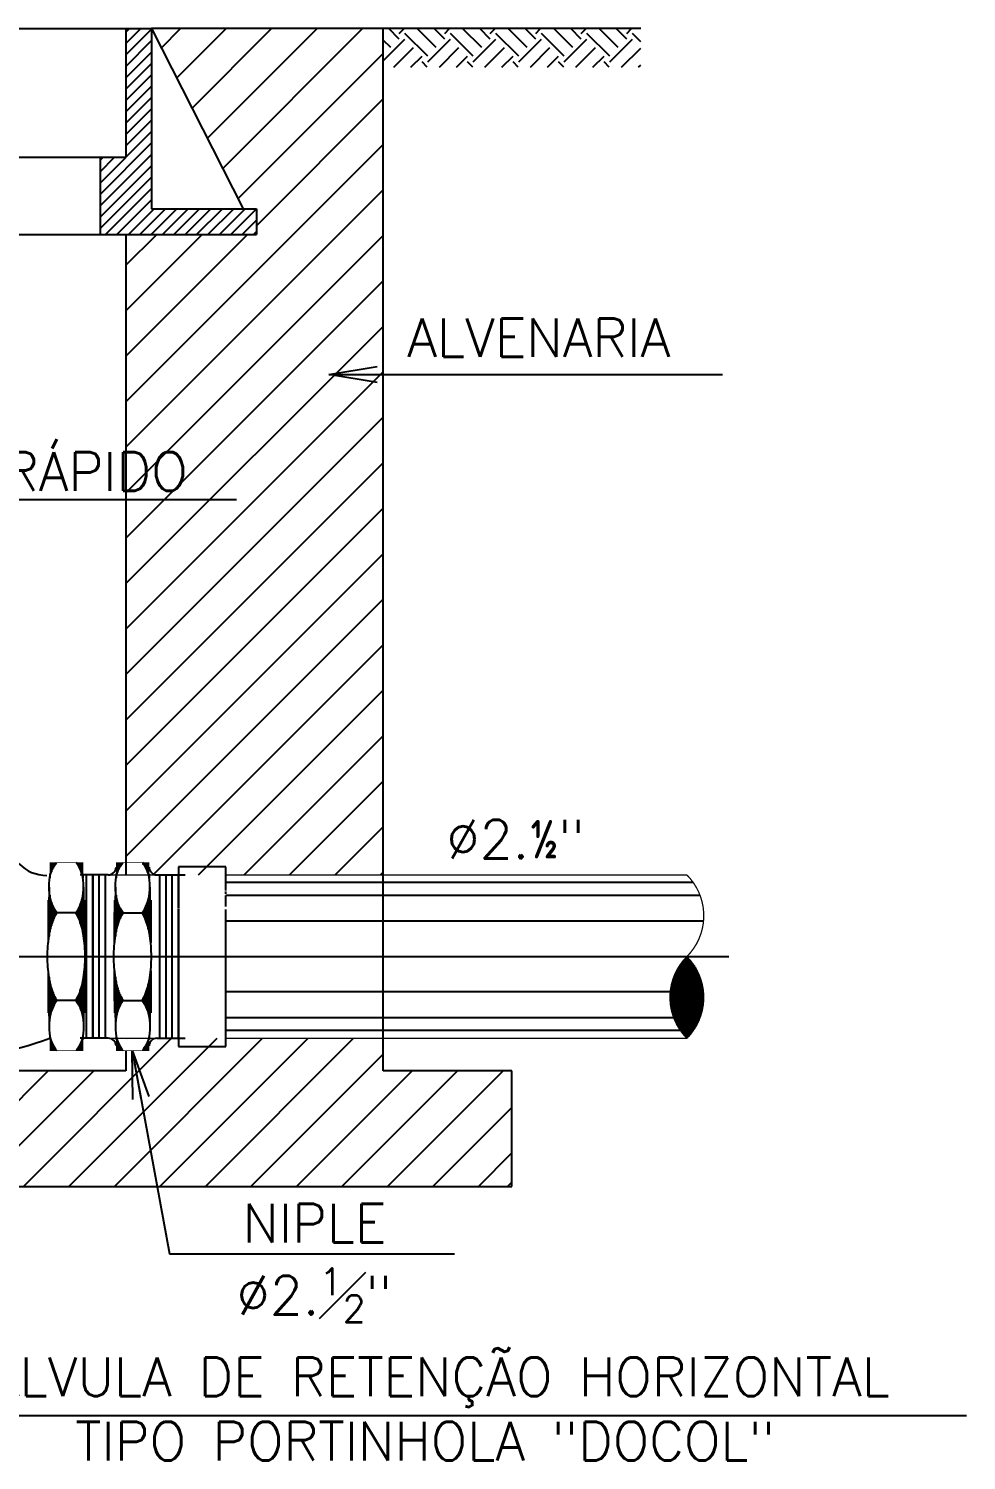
# Model space of a CAD drawing. Header units: millimetres. Extents: x 0 to 114, y 0 to 82.
# Drawn here: x 8.22 to 12.11, y 68.26 to 74.2 of the extents above; entities that cross this region are included whole.
import ezdxf
from ezdxf.enums import TextEntityAlignment as Align

# ---------------------------------------------------------------- set-up
doc = ezdxf.new("R2010")
doc.units = ezdxf.units.MM
doc.layers.add('INC-DETALHES', color=7, linetype='Continuous')
doc.layers.add('INC-DETALHES-TXT', color=7, linetype='Continuous')
doc.styles.add('60-50', font='romans.shx', dxfattribs={"height": 0.08})
doc.styles.add('60-75', font='romans.shx', dxfattribs={"height": 0.12})
doc.dimstyles.new('SETAS50', dxfattribs={"dimtxt": 0.08, "dimasz": 0.1, "dimexe": 0.15, "dimexo": 0, "dimgap": 0.1, "dimtad": 1, "dimzin": 10, "dimdsep": 46, "dimtxsty": '60-50', "dimblk1": 'OPEN', "dimblk2": 'OPEN', "dimsah": 1, "dimcen": 0, "dimclrd": 8, "dimclre": 8, "dimclrt": 7, "dimadec": 0, "dimazin": 0, "dimtfac": 1, "dimtix": 1, "dimtmove": 2, "dimatfit": 3, "dimldrblk": 'OPEN', "dimfxl": 0.15, "dimtolj": 1, "dimtzin": 6, "dimarcsym": 0})

# ---------------------------------------------------------------- blocks, each defined once
blk = doc.blocks.new('_OPEN')
at = {"color": 0, "linetype": 'ByBlock'}
for p, q in [((-1, 0.167), (0, 0)), ((0, 0), (-1, -0.167)), ((0, 0), (-1, 0))]:
    blk.add_line(p, q, dxfattribs=at)
blk = doc.blocks.new('*X73')
at = {"color": 0}
for p, q in [((267.87, 169.15), (267.9, 169.15)), ((267.87, 169.09), (268.01, 169.09)), ((267.87, 169.02), (268.1, 169.02)), ((271.6, 169.02), (272.21, 169.02)), ((271.7, 169.09), (272.09, 169.09)), ((271.78, 169.15), (271.98, 169.15)), ((271.86, 169.21), (271.88, 169.21)), ((278.53, 169.02), (279.14, 169.02)), ((278.65, 169.09), (279.04, 169.09)), ((278.76, 169.15), (278.95, 169.15)), ((278.86, 169.21), (278.88, 169.21)), ((282.63, 169.02), (282.87, 169.02)), ((282.73, 169.09), (282.87, 169.09)), ((282.83, 169.15), (282.87, 169.15)), ((267.87, 168.96), (268.21, 168.96)), ((267.87, 168.9), (268.32, 168.9)), ((267.87, 168.84), (268.45, 168.84)), ((267.87, 168.77), (268.6, 168.77)), ((267.87, 168.71), (268.76, 168.71)), ((268.76, 168.65), (269.08, 168.65)), ((269.82, 168.59), (273.74, 168.59)), ((270.48, 168.65), (273.38, 168.65)), ((270.81, 168.71), (273.11, 168.71)), ((270.87, 168.52), (274.23, 168.52)), ((271.03, 168.77), (272.88, 168.77)), ((271.21, 168.84), (272.68, 168.84)), ((271.36, 168.9), (272.5, 168.9)), ((271.48, 168.96), (272.35, 168.96)), ((276.51, 168.52), (279.86, 168.52)), ((277, 168.59), (280.92, 168.59)), ((277.35, 168.65), (280.25, 168.65)), ((277.62, 168.71), (279.93, 168.71)), ((277.85, 168.77), (279.7, 168.77)), ((278.05, 168.84), (279.53, 168.84)), ((278.23, 168.9), (279.38, 168.9)), ((278.39, 168.96), (279.25, 168.96)), ((281.65, 168.65), (281.97, 168.65)), ((281.97, 168.71), (282.87, 168.71)), ((282.14, 168.77), (282.87, 168.77)), ((282.28, 168.84), (282.87, 168.84)), ((282.41, 168.9), (282.87, 168.9)), ((282.53, 168.96), (282.87, 168.96))]:
    blk.add_line(p, q, dxfattribs=at)
blk = doc.blocks.new('*X75')
at = {"color": 0}
for p, q in [((243.828, 143.031), (244.073, 143.031)), ((243.883, 143.094), (244.018, 143.094)), ((243.943, 143.156), (243.958, 143.156)), ((243.478, 142.469), (244.423, 142.469)), ((243.506, 142.531), (244.395, 142.531)), ((243.537, 142.594), (244.364, 142.594)), ((243.57, 142.656), (244.331, 142.656)), ((243.605, 142.719), (244.296, 142.719)), ((243.644, 142.781), (244.258, 142.781)), ((243.685, 142.844), (244.216, 142.844)), ((243.729, 142.906), (244.172, 142.906)), ((243.777, 142.969), (244.124, 142.969)), ((243.317, 141.906), (244.584, 141.906)), ((243.327, 141.969), (244.574, 141.969)), ((243.339, 142.031), (244.562, 142.031)), ((243.353, 142.094), (244.548, 142.094)), ((243.369, 142.156), (244.532, 142.156)), ((243.387, 142.219), (244.514, 142.219)), ((243.406, 142.281), (244.495, 142.281)), ((243.428, 142.344), (244.473, 142.344)), ((243.452, 142.406), (244.449, 142.406)), ((243.293, 141.594), (244.608, 141.594)), ((243.293, 141.531), (244.608, 141.531)), ((243.294, 141.656), (244.607, 141.656)), ((243.296, 141.469), (244.606, 141.469)), ((243.297, 141.719), (244.604, 141.719)), ((243.299, 141.406), (244.602, 141.406)), ((243.302, 141.781), (244.599, 141.781)), ((243.305, 141.344), (244.596, 141.344)), ((243.309, 141.844), (244.592, 141.844)), ((243.312, 141.281), (244.589, 141.281)), ((243.322, 141.219), (244.579, 141.219)), ((243.333, 141.156), (244.568, 141.156)), ((243.346, 141.094), (244.556, 141.094)), ((243.36, 141.031), (244.541, 141.031)), ((243.377, 140.969), (244.524, 140.969)), ((243.395, 140.906), (244.506, 140.906)), ((243.416, 140.844), (244.485, 140.844)), ((243.439, 140.781), (244.462, 140.781)), ((243.463, 140.719), (244.438, 140.719)), ((243.49, 140.656), (244.411, 140.656)), ((243.52, 140.594), (244.382, 140.594)), ((243.551, 140.531), (244.35, 140.531)), ((243.585, 140.469), (244.316, 140.469)), ((243.622, 140.406), (244.279, 140.406)), ((243.662, 140.344), (244.239, 140.344)), ((243.704, 140.281), (244.197, 140.281)), ((243.75, 140.219), (244.151, 140.219)), ((243.799, 140.156), (244.102, 140.156)), ((243.852, 140.094), (244.049, 140.094)), ((243.909, 140.031), (243.992, 140.031))]:
    blk.add_line(p, q, dxfattribs=at)
blk = doc.blocks.new('*X76')
at = {"color": 0}
for p, q in [((239.2, 228.97), (238.38, 229.79)), ((239.2, 229.41), (239.58, 229.79)), ((241.41, 227.64), (239.64, 229.41)), ((242.07, 228.31), (240.59, 229.79)), ((242.73, 228.97), (241.92, 229.79)), ((242.73, 229.41), (243.11, 229.79)), ((244.94, 227.64), (243.18, 229.41)), ((245.61, 228.31), (244.12, 229.79)), ((246.27, 228.97), (245.45, 229.79)), ((246.27, 229.41), (246.65, 229.79)), ((248.48, 227.64), (246.71, 229.41)), ((249.14, 228.31), (247.66, 229.79)), ((249.81, 228.97), (248.99, 229.79)), ((249.81, 229.41), (250.18, 229.79)), ((252.02, 227.64), (250.25, 229.41)), ((252.68, 228.31), (251.2, 229.79)), ((253.34, 228.97), (252.52, 229.79)), ((253.34, 229.41), (253.72, 229.79)), ((255.55, 227.64), (253.78, 229.41)), ((256.21, 228.31), (254.73, 229.79)), ((256.88, 228.97), (256.06, 229.79)), ((256.88, 229.41), (257.25, 229.79)), ((257.96, 228.77), (257.32, 229.41)), ((237.96, 227.29), (239.64, 228.97)), ((238.54, 228.31), (237.96, 228.89)), ((238.79, 226.79), (240.3, 228.31)), ((241.41, 227.2), (243.18, 228.97)), ((242.32, 226.79), (243.84, 228.31)), ((244.94, 227.2), (246.71, 228.97)), ((245.86, 226.79), (247.37, 228.31)), ((248.48, 227.2), (250.25, 228.97)), ((249.39, 226.79), (250.91, 228.31)), ((252.02, 227.2), (253.78, 228.97)), ((252.93, 226.79), (254.45, 228.31)), ((255.55, 227.2), (257.32, 228.97)), ((256.46, 226.79), (257.96, 228.28)), ((240.11, 226.79), (240.97, 227.64)), ((241.38, 226.79), (240.97, 227.2)), ((243.65, 226.79), (244.5, 227.64)), ((244.92, 226.79), (244.5, 227.2)), ((247.18, 226.79), (248.04, 227.64)), ((248.45, 226.79), (248.04, 227.2)), ((250.72, 226.79), (251.57, 227.64)), ((251.99, 226.79), (251.57, 227.2)), ((254.25, 226.79), (255.11, 227.64)), ((255.52, 226.79), (255.11, 227.2)), ((257.79, 226.79), (257.96, 226.96))]:
    blk.add_line(p, q, dxfattribs=at)
blk = doc.blocks.new('A$C67737C06')
at = {"layer": 'INC-DETALHES'}
h = blk.add_hatch(dxfattribs=at)
h.set_pattern_fill('ANSI31', color=252, scale=0.533333, style=0)
h.set_pattern_definition([(45, (-50.323346, -29.72032), (-0.04714045, 0.04714045), [])])
h.paths.add_polyline_path([(0.2667, 0.24), (0.0042, 0.24), (0, 0.2358), (0, 0), (1.0667, 0), (1.0667, 0.24), (0.8, 0.24), (0.8, 1.9733), (0.5297, 1.9733), (0.5297, 2.0267), (0.5568, 2.0267), (0.7467, 2.4), (0.2667, 2.4)])
h.paths.add_polyline_path([(4, 0.6459), (4.5333, 0.6459), (4.5333, 2.4), (4.0533, 2.4), (4.2432, 2.0267), (4.2703, 2.0267), (4.2703, 1.9733), (4, 1.9733)])
h.paths.add_polyline_path([(4, 0.3073), (4, 0.24), (3.7333, 0.24), (3.7333, 0), (4.7907, 0), (4.8, 0.0093), (4.8, 0.24), (4.5333, 0.24), (4.5333, 0.3073)])
at = {"layer": 'INC-DETALHES', "linetype": 'Continuous'}
h = blk.add_hatch(dxfattribs=at)
h.set_pattern_fill('ANSI31', color=252, scale=0.133333, style=0)
h.set_pattern_definition([(45, (-58.988984, -474.847866), (-0.011785113, 0.011785113), [])])
h.paths.add_polyline_path([(0.8533, 2.1333), (0.8, 2.1333), (0.8, 2.4), (0.7467, 2.4), (0.7467, 2.0267), (0.5297, 2.0267), (0.5297, 1.9733), (0.8533, 1.9733)])
h.paths.add_polyline_path([(3.9467, 2.1333), (3.9467, 1.9733), (4.2703, 1.9733), (4.2703, 2.0267), (4.0533, 2.0267), (4.0533, 2.4), (4, 2.4), (4, 2.1333)])
at = {"layer": 'INC-DETALHES', "color": 254}
for p, q in [((1.1373, 2.4), (4, 2.4)), ((4, 2.4), (4, 2.1333)), ((1.1373, 2.1333), (3.9467, 2.1333)), ((3.9467, 2.1333), (4, 2.1333)), ((0.8533, 1.9733), (3.9467, 1.9733)), ((4.2074, 0.6629), (4.1092, 0.6629)), ((4.1092, 0.6629), (4.1092, 0.5763)), ((4.2074, 0.6208), (4.2074, 0.6629)), ((3.9186, 0.3073), (3.9186, 0.6459)), ((4.1092, 0.5763), (4.1092, 0.6459)), ((4.2074, 0.6135), (4.2074, 0.6195)), ((4.2074, 0.6069), (4.2074, 0.6116)), ((4.2074, 0.5802), (4.2074, 0.6035)), ((3.896, 0.5676), (3.8572, 0.5676)), ((3.9945, 0.5676), (4.0333, 0.5676)), ((4.1092, 0.575), (4.1092, 0.2903)), ((4.2074, 0.4766), (4.2074, 0.5742)), ((4.2074, 0.2903), (4.2074, 0.4766)), ((3.896, 0.3856), (3.8572, 0.3856)), ((3.9945, 0.3856), (4.0333, 0.3856)), ((4.1092, 0.2903), (4.2074, 0.2903))]:
    blk.add_line(p, q, dxfattribs=at)
at = {"layer": 'INC-DETALHES', "color": 255}
for p, q in [((4, 2.4), (4.0533, 2.4)), ((4.0533, 2.4), (4.0533, 2.0267)), ((4.5333, 2.4), (4.0533, 2.4)), ((4.5333, 0.24), (4.5333, 2.4)), ((3.9467, 2.1333), (3.9467, 1.9733)), ((4.0533, 2.0267), (4.2703, 2.0267)), ((4.2703, 2.0267), (4.2703, 1.9733)), ((3.9467, 1.9733), (4.2703, 1.9733)), ((4, 0.2816), (4, 0.24)), ((4, 0.24), (3.7333, 0.24)), ((4.8, 0.24), (4.5333, 0.24)), ((4.8, 0), (4.8, 0.24)), ((3.7333, 0), (4.8, 0))]:
    blk.add_line(p, q, dxfattribs=at)
at = {"layer": 'INC-DETALHES', "color": 252}
for p, q in [((4.0533, 2.4), (4.2432, 2.0267)), ((3.9316, 0.6459), (3.9316, 0.3073)), ((3.9316, 0.3073), (3.9316, 0.6459)), ((3.9446, 0.3073), (3.9446, 0.6459)), ((3.9446, 0.3073), (3.9446, 0.6459)), ((3.9576, 0.3073), (3.9576, 0.6459)), ((3.9576, 0.3073), (3.9576, 0.6459)), ((4.0702, 0.3073), (4.0702, 0.6459)), ((4.0832, 0.3073), (4.0832, 0.6459)), ((4.0962, 0.3073), (4.0962, 0.6459)), ((5.1758, 0.6299), (4.2074, 0.6299)), ((5.1898, 0.6033), (4.2074, 0.6033)), ((5.1969, 0.5499), (4.2074, 0.5499)), ((3.063, 0.4766), (5.2493, 0.4766)), ((5.1279, 0.4033), (4.2074, 0.4033)), ((5.1349, 0.3499), (4.2074, 0.3499)), ((5.149, 0.3233), (4.2074, 0.3233))]:
    blk.add_line(p, q, dxfattribs=at)
at = {"layer": 'INC-DETALHES', "color": 252, "linetype": 'Continuous'}
blk.add_line((5.0667, 2.4), (4.5333, 2.4), dxfattribs=at)
at = {"layer": 'INC-DETALHES', "color": 9}
for p, q in [((3.9635, 0.6459), (3.9053, 0.6459)), ((4.0642, 0.6459), (4.1225, 0.6459)), ((4.1092, 0.3073), (4.1092, 0.575)), ((3.9635, 0.3073), (3.9053, 0.3073)), ((4.0642, 0.3073), (4.1225, 0.3073))]:
    blk.add_line(p, q, dxfattribs=at)
at = {"layer": 'INC-DETALHES', "color": 7}
blk.add_line((4.7907, 0), (4.8, 0.0093), dxfattribs=at)
at = {"layer": 'INC-DETALHES', "color": 255}
blk.add_lwpolyline([(4, 1.9733), (4, 0.6459)], dxfattribs=at)
at = {"layer": 'INC-DETALHES', "color": 254, "const_width": 0.0013}
for points in [[(3.8438, 0.2817), (3.8972, 0.2817), (3.9095, 0.2817), (3.9156, 0.3856), (3.9156, 0.5676), (3.9095, 0.6715), (3.8972, 0.6715), (3.8438, 0.6715), (3.8376, 0.5676), (3.8376, 0.3856)], [(4.0467, 0.2817), (3.9933, 0.2817), (3.9811, 0.2817), (3.9749, 0.3856), (3.9749, 0.5676), (3.9811, 0.6715), (3.9933, 0.6715), (4.0467, 0.6715), (4.0529, 0.5676), (4.0529, 0.3856)]]:
    blk.add_lwpolyline(points, close=True, dxfattribs=at)
at = {"layer": 'INC-DETALHES', "color": 254}
for points in [[(3.8572, 0.5676, -0.053785), (3.8514, 0.5758, -0.06964), (3.8439, 0.5956, -0.055863), (3.841, 0.6218, -0.055863), (3.8439, 0.648, -0.066816), (3.8537, 0.6677, -0.023725), (3.856, 0.6715, -0.163309)], [(3.896, 0.5676, 0.053785), (3.9018, 0.5758, 0.06964), (3.9093, 0.5956, 0.055863), (3.9122, 0.6218, 0.055863), (3.9093, 0.648, 0.066816), (3.8996, 0.6677, 0.023725), (3.8972, 0.6715, 0.163309)], [(3.9945, 0.5676, -0.053785), (3.9887, 0.5758, -0.06964), (3.9812, 0.5956, -0.055863), (3.9783, 0.6218, -0.055863), (3.9812, 0.648, -0.066816), (3.991, 0.6677, -0.023725), (3.9933, 0.6715, -0.163309)], [(4.0333, 0.5676, 0.053785), (4.0391, 0.5758, 0.06964), (4.0466, 0.5956, 0.055863), (4.0495, 0.6218, 0.055863), (4.0466, 0.648, 0.066816), (4.0368, 0.6677, 0.023725), (4.0345, 0.6715, 0.163309)], [(3.8572, 0.3856, -0.05691), (3.8491, 0.4018, -0.050451), (3.8409, 0.4334, -0.037894), (3.8376, 0.4766, -0.037894), (3.8409, 0.5198, -0.050451), (3.8491, 0.5514, -0.05691), (3.8572, 0.5676, -0.214088)], [(3.896, 0.3856, 0.05691), (3.9042, 0.4018, 0.050451), (3.9123, 0.4334, 0.037894), (3.9156, 0.4766, 0.037894), (3.9123, 0.5198, 0.050451), (3.9042, 0.5514, 0.05691), (3.896, 0.5676, 0.214088)], [(3.9945, 0.3856, -0.05691), (3.9863, 0.4018, -0.050451), (3.9782, 0.4334, -0.037894), (3.9749, 0.4766, -0.037894), (3.9782, 0.5198, -0.050451), (3.9863, 0.5514, -0.05691), (3.9945, 0.5676, -0.214088)], [(4.0333, 0.3856, 0.05691), (4.0415, 0.4018, 0.050451), (4.0496, 0.4334, 0.037894), (4.0529, 0.4766, 0.037894), (4.0496, 0.5198, 0.050451), (4.0415, 0.5514, 0.05691), (4.0333, 0.5676, 0.214088)], [(3.8572, 0.3856, 0.053785), (3.8514, 0.3774, 0.06964), (3.8439, 0.3576, 0.055863), (3.841, 0.3314, 0.055863), (3.8439, 0.3052, 0.066816), (3.8537, 0.2855, 0.023725), (3.856, 0.2817, 0.163309)], [(3.896, 0.3856, -0.053785), (3.9018, 0.3774, -0.06964), (3.9093, 0.3576, -0.055863), (3.9122, 0.3314, -0.055863), (3.9093, 0.3052, -0.066816), (3.8996, 0.2855, -0.023725), (3.8972, 0.2817, -0.163309)], [(3.9945, 0.3856, 0.053785), (3.9887, 0.3774, 0.06964), (3.9812, 0.3576, 0.055863), (3.9783, 0.3314, 0.055863), (3.9812, 0.3052, 0.066816), (3.991, 0.2855, 0.023725), (3.9933, 0.2817, 0.163309)], [(4.0333, 0.3856, -0.053785), (4.0391, 0.3774, -0.06964), (4.0466, 0.3576, -0.055863), (4.0495, 0.3314, -0.055863), (4.0466, 0.3052, -0.066816), (4.0368, 0.2855, -0.023725), (4.0345, 0.2817, -0.163309)]]:
    blk.add_lwpolyline(points, format="xyb", dxfattribs=at)
at = {"layer": 'INC-DETALHES', "color": 254, "const_width": 0.00267}
for points in [[(3.911, 0.6459), (4.1092, 0.6459)], [(4.1092, 0.3073), (3.911, 0.3073)]]:
    blk.add_lwpolyline(points, dxfattribs=at)
for points in [[(4.2074, 0.6459), (5.1624, 0.6459, -0.414214), (5.1624, 0.4766, 0.414214), (5.1624, 0.3073), (4.2074, 0.3073)], [(5.1624, 0.3073, 0.414214), (5.1624, 0.4766)]]:
    blk.add_lwpolyline(points, format="xyb", dxfattribs=at)
at = {"layer": 'INC-DETALHES', "color": 254}
for centre, radius, start, end in [((3.8358, 0.7249), 0.08, 180, 270), ((3.5917, 0.9841), 0.7214, 250.3223, 290.3223)]:
    blk.add_arc(centre, radius, start, end, dxfattribs=at)
at = {"layer": 'INC-DETALHES', "color": 9}
for centre, start, end in [((3.9635, 0.6619), 270, 0), ((4.0642, 0.6619), 180, 270), ((3.9635, 0.2913), 0, 90), ((4.0642, 0.2913), 90, 180)]:
    blk.add_arc(centre, 0.016, start, end, dxfattribs=at)
at = {"layer": 'INC-DETALHES', "color": 252, "linetype": 'Continuous', "xscale": 0.0266666666501098, "yscale": 0.0266666666501098, "zscale": 0.0266666666501098}
blk.add_blockref('*X76', (-1.8122, -3.7277), dxfattribs=at)
at = {"layer": 'INC-DETALHES', "color": 254, "yscale": 0.0259922517670526}
for p, xscale, zscale, rotation in [((-0.5411, 7.634), 0.0259922517670526, 0.0259922517670526, 270), ((8.2944, 7.634), -0.0259922517670526, 0.0259922519993527, 90), ((-0.4038, 7.634), 0.0259922517670526, 0.0259922517670526, 270), ((8.4316, 7.634), -0.0259922517670526, 0.0259922519993527, 90)]:
    blk.add_blockref('*X73', p, dxfattribs=dict(at, xscale=xscale, zscale=zscale, rotation=rotation))
at = {"layer": 'INC-DETALHES', "color": 252, "xscale": 0.0533333333002197, "yscale": 0.0533333333002197, "zscale": 0.0533333333002197}
blk.add_blockref('*X75', (-7.8477, -7.1584), dxfattribs=at)
at = {"layer": 'INC-DETALHES-TXT', "style": '60-75'}
for s, p in [('ALVENARIA', (4.583, 1.7194)), ('%%C2.½"', (4.6643, 0.68, -35.0585))]:
    blk.add_text(s, height=0.08, dxfattribs=at).set_placement(p)
blk.add_text('JUNTA ENGATE RÁPIDO', height=0.08, dxfattribs=at).set_placement((3.5246, 1.4955), align=Align.MIDDLE)
at = {"layer": 'INC-DETALHES-TXT', "ltscale": 0.125, "insert": (4.3906, -0.0359), "char_height": 0.08, "width": 0.597385, "attachment_point": 2, "style": '60-75'}
blk.add_mtext('\\A1;NIPLE %%C2.{\\H0.7x;\\S1#2;}"', dxfattribs=at)
at = {"layer": 'INC-DETALHES-TXT', "insert": (4.6199, -0.3542), "char_height": 0.08, "width": 2.230754, "attachment_point": 2, "style": '60-75'}
blk.add_mtext('VÁLVULA DE RETENÇÃO HORIZONTAL TIPO PORTINHOLA "DOCOL"', dxfattribs=at)
at = {"layer": 'INC-DETALHES-TXT'}
for points in [[(4.4206, 1.6833), (5.2361, 1.6833)], [(2.5139, 1.3905), (2.8333, 1.4242), (4.2291, 1.4242)], [(3.4734, 0.3758), (3.4734, -0.4744), (5.7416, -0.4744)], [(4.0131, 0.2817), (4.0902, -0.1397), (4.681, -0.1397)]]:
    blk.add_leader(points, dimstyle='SETAS50', dxfattribs=at)
blk = doc.blocks.new('A$C4D2B5F06')
at = {"layer": 'INC-DETALHES'}
blk.add_blockref('A$C67737C06', (-0.8988, -5.1748, -35.0585), dxfattribs=at)

msp = doc.modelspace()

# ---------------------------------------------------------------- block references
at = {"layer": 'INC-DETALHES', "xscale": 2, "yscale": 2, "zscale": 2}
msp.add_blockref('A$C4D2B5F06', (2.4244, 79.745), dxfattribs=at)

doc.saveas('drawing.dxf')
